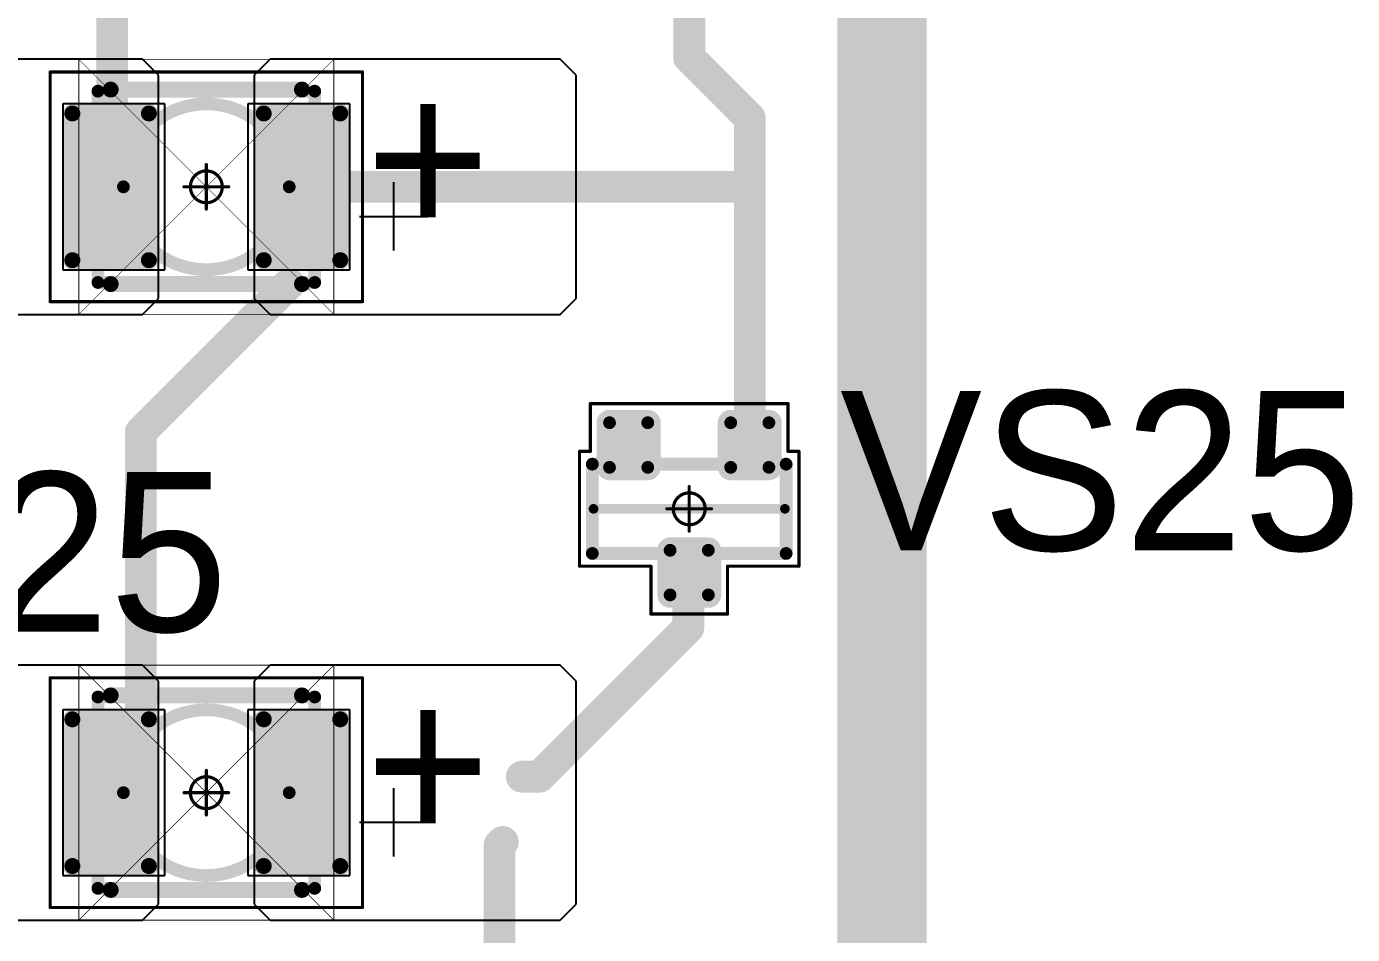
# Model space of a CAD drawing. Header units: millimetres. Extents: x 0 to 273, y 0 to 149.
# Drawn here: x 91.18 to 111.98, y 61.28 to 75.51 of the extents above; entities that cross this region are included whole.
import ezdxf

# ---------------------------------------------------------------- set-up
doc = ezdxf.new("R2010")
doc.units = ezdxf.units.MM
for name, color, linetype in [('Mechanical13', 56, 'Continuous'), ('Mechanical15', 56, 'Continuous'), ('Mechanical2', 216, 'Continuous'), ('TopLayer', 1, 'Continuous'), ('TopOverlay', 2, 'Continuous'), ('TopPaste', 8, 'Continuous'), ('TopSolder', 216, 'Continuous')]:
    doc.layers.add(name, color=color, linetype=linetype)

# ---------------------------------------------------------------- blocks, each defined once
blk = doc.blocks.new('SOT23_45')
at = {"layer": 'Mechanical13', "const_width": 0.2}
for points in [[(-0.7, -1.52), (-0.7, 1.52)], [(0.7, 1.52), (-0.7, 1.52)], [(0.7, -1.52), (0.7, 1.52)], [(0.7, -1.52), (-0.7, -1.52)]]:
    blk.add_lwpolyline(points, dxfattribs=at)
at = {"layer": 'Mechanical13', "const_width": 0.1}
for points in [[(-0.75, 1.52, 1), (-0.65, 1.52, 1)], [(-0.75, 1.52, 1), (-0.65, 1.52, 1)], [(0.65, 1.52, 1), (0.75, 1.52, 1)], [(0.65, 1.52, 1), (0.75, 1.52, 1)], [(-0.75, -1.52, 1), (-0.65, -1.52, 1)], [(-0.75, -1.52, 1), (-0.65, -1.52, 1)], [(0.65, -1.52, 1), (0.75, -1.52, 1)], [(0.65, -1.52, 1), (0.75, -1.52, 1)]]:
    blk.add_lwpolyline(points, format="xyb", close=True, dxfattribs=at)
at = {"layer": 'Mechanical15', "const_width": 0.05}
for points in [[(0.9, 1.72), (-0.9, 1.72)], [(-0.9, 1.55), (-0.9, 1.72)], [(0.9, 0.6), (0.9, 1.72)], [(-0.9, 1.55), (-1.65, 1.55)], [(-1.65, -1.55), (-1.65, 1.55)], [(1.65, 0.6), (0.9, 0.6)], [(1.65, -0.6), (1.65, 0.6)], [(0, -0.35), (0, 0.35)], [(0.35, 0), (-0.35, 0)], [(0.9, -1.72), (0.9, -0.6)], [(0.9, -0.6), (1.65, -0.6)], [(-0.9, -1.55), (-1.65, -1.55)], [(-0.9, -1.72), (-0.9, -1.55)], [(0.9, -1.72), (-0.9, -1.72)]]:
    blk.add_lwpolyline(points, dxfattribs=at)
at = {"layer": 'Mechanical15'}
for points, const_width in [([(-0.913, 1.72, 1), (-0.888, 1.72, 1)], 0.025), ([(-0.913, 1.72, 1), (-0.888, 1.72, 1)], 0.025), ([(0.888, 1.72, 1), (0.913, 1.72, 1)], 0.025), ([(0.888, 1.72, 1), (0.913, 1.72, 1)], 0.025), ([(-1.662, 1.55, 1), (-1.637, 1.55, 1)], 0.025), ([(-1.662, 1.55, 1), (-1.637, 1.55, 1)], 0.025), ([(-0.913, 1.55, 1), (-0.888, 1.55, 1)], 0.025), ([(-0.913, 1.55, 1), (-0.888, 1.55, 1)], 0.025), ([(0.888, 0.6, 1), (0.913, 0.6, 1)], 0.025), ([(0.888, 0.6, 1), (0.913, 0.6, 1)], 0.025), ([(1.637, 0.6, 1), (1.662, 0.6, 1)], 0.025), ([(1.637, 0.6, 1), (1.662, 0.6, 1)], 0.025), ([(0.25, 0, 1), (-0.25, 0, 1)], 0.05), ([(-0.012, 0.35, 1), (0.012, 0.35, 1)], 0.025), ([(-0.362, 0, 1), (-0.337, 0, 1)], 0.025), ([(-0.262, 0, 1), (-0.238, 0, 1)], 0.025), ([(0.238, 0, 1), (0.262, 0, 1)], 0.025), ([(0.337, 0, 1), (0.362, 0, 1)], 0.025), ([(-0.012, -0.35, 1), (0.012, -0.35, 1)], 0.025), ([(0.888, -0.6, 1), (0.913, -0.6, 1)], 0.025), ([(0.888, -0.6, 1), (0.913, -0.6, 1)], 0.025), ([(1.637, -0.6, 1), (1.662, -0.6, 1)], 0.025), ([(1.637, -0.6, 1), (1.662, -0.6, 1)], 0.025), ([(-1.662, -1.55, 1), (-1.637, -1.55, 1)], 0.025), ([(-1.662, -1.55, 1), (-1.637, -1.55, 1)], 0.025), ([(-0.913, -1.55, 1), (-0.888, -1.55, 1)], 0.025), ([(-0.913, -1.55, 1), (-0.888, -1.55, 1)], 0.025), ([(-0.913, -1.72, 1), (-0.888, -1.72, 1)], 0.025), ([(-0.913, -1.72, 1), (-0.888, -1.72, 1)], 0.025), ([(0.888, -1.72, 1), (0.913, -1.72, 1)], 0.025), ([(0.888, -1.72, 1), (0.913, -1.72, 1)], 0.025)]:
    blk.add_lwpolyline(points, format="xyb", close=True, dxfattribs=dict(at, const_width=const_width))
at = {"layer": 'TopLayer', "const_width": 0.1}
for points in [[(-1.4, 1.25, 1), (-1.3, 1.25, 1)], [(-0.7, 1.25, 1), (-0.6, 1.25, 1)], [(-1.4, 0.65, 1), (-1.3, 0.65, 1)], [(-0.7, 0.65, 1), (-0.6, 0.65, 1)], [(0.6, 0.3, 1), (0.7, 0.3, 1)], [(1.3, 0.3, 1), (1.4, 0.3, 1)], [(0.6, -0.3, 1), (0.7, -0.3, 1)], [(1.3, -0.3, 1), (1.4, -0.3, 1)], [(-1.4, -0.65, 1), (-1.3, -0.65, 1)], [(-0.7, -0.65, 1), (-0.6, -0.65, 1)], [(-1.4, -1.25, 1), (-1.3, -1.25, 1)], [(-0.7, -1.25, 1), (-0.6, -1.25, 1)]]:
    blk.add_lwpolyline(points, format="xyb", close=True, dxfattribs=at)
at = {"layer": 'TopLayer'}
for points in [[(-1.45, 1.25), (-1.45, 0.65), (-0.55, 1.25), (-0.55, 0.65)], [(-1.35, 1.35), (-1.35, 0.55), (-0.65, 1.35), (-0.65, 0.55)], [(0.55, 0.3), (0.55, -0.3), (1.45, 0.3), (1.45, -0.3)], [(0.65, 0.4), (0.65, -0.4), (1.35, 0.4), (1.35, -0.4)], [(-1.35, -0.55), (-1.35, -1.35), (-0.65, -0.55), (-0.65, -1.35)], [(-1.45, -0.65), (-1.45, -1.25), (-0.55, -0.65), (-0.55, -1.25)]]:
    blk.add_solid(points, dxfattribs=at)
at = {"layer": 'TopOverlay', "const_width": 0.15}
blk.add_lwpolyline([(0, -1.5), (0, 1.5)], dxfattribs=at)
at = {"layer": 'TopOverlay', "const_width": 0.075}
for points in [[(-0.038, 1.5, 1), (0.038, 1.5, 1)], [(-0.038, -1.5, 1), (0.038, -1.5, 1)]]:
    blk.add_lwpolyline(points, format="xyb", close=True, dxfattribs=at)
at = {"layer": 'TopPaste', "const_width": 0.075}
for points in [[(-1.387, 1.25, 1), (-1.313, 1.25, 1)], [(-0.687, 1.25, 1), (-0.613, 1.25, 1)], [(-1.387, 0.65, 1), (-1.313, 0.65, 1)], [(-0.687, 0.65, 1), (-0.613, 0.65, 1)], [(0.613, 0.3, 1), (0.687, 0.3, 1)], [(1.313, 0.3, 1), (1.387, 0.3, 1)], [(0.613, -0.3, 1), (0.687, -0.3, 1)], [(1.313, -0.3, 1), (1.387, -0.3, 1)], [(-1.387, -0.65, 1), (-1.313, -0.65, 1)], [(-0.687, -0.65, 1), (-0.613, -0.65, 1)], [(-1.387, -1.25, 1), (-1.313, -1.25, 1)], [(-0.687, -1.25, 1), (-0.613, -1.25, 1)]]:
    blk.add_lwpolyline(points, format="xyb", close=True, dxfattribs=at)
at = {"layer": 'TopPaste'}
for points in [[(-1.425, 1.25), (-1.425, 0.65), (-0.575, 1.25), (-0.575, 0.65)], [(-1.35, 1.325), (-1.35, 0.575), (-0.65, 1.325), (-0.65, 0.575)], [(0.575, 0.3), (0.575, -0.3), (1.425, 0.3), (1.425, -0.3)], [(0.65, 0.375), (0.65, -0.375), (1.35, 0.375), (1.35, -0.375)], [(-1.35, -0.575), (-1.35, -1.325), (-0.65, -0.575), (-0.65, -1.325)], [(-1.425, -0.65), (-1.425, -1.25), (-0.575, -0.65), (-0.575, -1.25)]]:
    blk.add_solid(points, dxfattribs=at)
at = {"layer": 'TopSolder', "const_width": 0.202}
for points in [[(-1.451, 1.25, 1), (-1.249, 1.25, 1)], [(-0.751, 1.25, 1), (-0.549, 1.25, 1)], [(-1.451, 0.65, 1), (-1.249, 0.65, 1)], [(-0.751, 0.65, 1), (-0.549, 0.65, 1)], [(0.549, 0.3, 1), (0.751, 0.3, 1)], [(1.249, 0.3, 1), (1.451, 0.3, 1)], [(0.549, -0.3, 1), (0.751, -0.3, 1)], [(1.249, -0.3, 1), (1.451, -0.3, 1)], [(-1.451, -0.65, 1), (-1.249, -0.65, 1)], [(-0.751, -0.65, 1), (-0.549, -0.65, 1)], [(-1.451, -1.25, 1), (-1.249, -1.25, 1)], [(-0.751, -1.25, 1), (-0.549, -1.25, 1)]]:
    blk.add_lwpolyline(points, format="xyb", close=True, dxfattribs=at)
at = {"layer": 'TopSolder'}
for points in [[(-1.552, 1.25), (-1.552, 0.65), (-0.448, 1.25), (-0.448, 0.65)], [(-1.35, 1.452), (-1.35, 0.448), (-0.65, 1.452), (-0.65, 0.448)], [(0.65, 0.502), (0.65, -0.502), (1.35, 0.502), (1.35, -0.502)], [(0.448, 0.3), (0.448, -0.3), (1.552, 0.3), (1.552, -0.3)], [(-1.35, -0.448), (-1.35, -1.452), (-0.65, -0.448), (-0.65, -1.452)], [(-1.552, -0.65), (-1.552, -1.25), (-0.448, -0.65), (-0.448, -1.25)]]:
    blk.add_solid(points, dxfattribs=at)
blk = doc.blocks.new('T66G_129')
at = {"layer": 'Mechanical13'}
for p, q in [((2.936, 0.071), (2.936, -1)), ((2.4, -0.464), (3.471, -0.464))]:
    blk.add_line(p, q, dxfattribs=at)
at = {"layer": 'Mechanical13', "const_width": 0.2}
for points in [[(-1.7, -1.5), (-1.7, 1.5)], [(-1.7, 1.5), (1.7, 1.5)], [(1.7, -1.5), (1.7, 1.5)], [(-1.7, -1.5), (1.7, -1.5)]]:
    blk.add_lwpolyline(points, dxfattribs=at)
at = {"layer": 'Mechanical13'}
for points, const_width in [([(-1.75, 1.5, 1), (-1.65, 1.5, 1)], 0.1), ([(-1.75, 1.5, 1), (-1.65, 1.5, 1)], 0.1), ([(1.65, 1.5, 1), (1.75, 1.5, 1)], 0.1), ([(1.65, 1.5, 1), (1.75, 1.5, 1)], 0.1), ([(1.3, 0, 1), (-1.3, 0, 1)], 0.2), ([(-1.35, 0, 1), (-1.25, 0, 1)], 0.1), ([(1.25, 0, 1), (1.35, 0, 1)], 0.1), ([(-1.75, -1.5, 1), (-1.65, -1.5, 1)], 0.1), ([(-1.75, -1.5, 1), (-1.65, -1.5, 1)], 0.1), ([(1.65, -1.5, 1), (1.75, -1.5, 1)], 0.1), ([(1.65, -1.5, 1), (1.75, -1.5, 1)], 0.1)]:
    blk.add_lwpolyline(points, format="xyb", close=True, dxfattribs=dict(at, const_width=const_width))
at = {"layer": 'Mechanical15', "const_width": 0.05}
for points in [[(-2.45, 1.8), (2.45, 1.8)], [(-2.45, -1.8), (-2.45, 1.8)], [(2.45, -1.8), (2.45, 1.8)], [(0, -0.35), (0, 0.35)], [(-0.35, 0), (0.35, 0)], [(-2.45, -1.8), (2.45, -1.8)]]:
    blk.add_lwpolyline(points, dxfattribs=at)
at = {"layer": 'Mechanical15'}
for points, const_width in [([(-2.462, 1.8, 1), (-2.438, 1.8, 1)], 0.025), ([(-2.462, 1.8, 1), (-2.438, 1.8, 1)], 0.025), ([(2.438, 1.8, 1), (2.462, 1.8, 1)], 0.025), ([(2.438, 1.8, 1), (2.462, 1.8, 1)], 0.025), ([(0.25, 0, 1), (-0.25, 0, 1)], 0.05), ([(-0.012, 0.35, 1), (0.012, 0.35, 1)], 0.025), ([(-0.362, 0, 1), (-0.337, 0, 1)], 0.025), ([(-0.262, 0, 1), (-0.238, 0, 1)], 0.025), ([(0.238, 0, 1), (0.262, 0, 1)], 0.025), ([(0.337, 0, 1), (0.362, 0, 1)], 0.025), ([(-0.012, -0.35, 1), (0.012, -0.35, 1)], 0.025), ([(-2.462, -1.8, 1), (-2.438, -1.8, 1)], 0.025), ([(-2.462, -1.8, 1), (-2.438, -1.8, 1)], 0.025), ([(2.438, -1.8, 1), (2.462, -1.8, 1)], 0.025), ([(2.438, -1.8, 1), (2.462, -1.8, 1)], 0.025)]:
    blk.add_lwpolyline(points, format="xyb", close=True, dxfattribs=dict(at, const_width=const_width))
at = {"layer": 'TopLayer'}
for p, q in [((-5.55, 2), (-5.8, 1.75)), ((-1, 2), (-5.55, 2)), ((-0.75, 1.75), (-1, 2)), ((1, 2), (0.75, 1.75)), ((5.55, 2), (1, 2)), ((5.8, 1.75), (5.55, 2)), ((-5.8, 1.75), (-5.8, -1.75)), ((-0.75, -1.75), (-0.75, 1.75)), ((0.75, 1.75), (0.75, -1.75)), ((5.8, -1.75), (5.8, 1.75)), ((-5.8, -1.75), (-5.55, -2)), ((-1, -2), (-0.75, -1.75)), ((0.75, -1.75), (1, -2)), ((5.55, -2), (5.8, -1.75)), ((-5.55, -2), (-1, -2)), ((1, -2), (5.55, -2))]:
    blk.add_line(p, q, dxfattribs=at)
at = {"layer": 'TopLayer', "const_width": 0.15}
for points in [[(-2.175, 1.15, 1), (-2.025, 1.15, 1)], [(-0.975, 1.15, 1), (-0.825, 1.15, 1)], [(0.825, 1.15, 1), (0.975, 1.15, 1)], [(2.025, 1.15, 1), (2.175, 1.15, 1)], [(-2.175, -1.15, 1), (-2.025, -1.15, 1)], [(-0.975, -1.15, 1), (-0.825, -1.15, 1)], [(0.825, -1.15, 1), (0.975, -1.15, 1)], [(2.025, -1.15, 1), (2.175, -1.15, 1)]]:
    blk.add_lwpolyline(points, format="xyb", close=True, dxfattribs=at)
at = {"layer": 'TopLayer'}
for points in [[(-0.9, 1.3), (-2.1, 1.3), (-0.9, -1.3), (-2.1, -1.3)], [(2.1, 1.3), (0.9, 1.3), (2.1, -1.3), (0.9, -1.3)], [(-0.75, 1.15), (-2.25, 1.15), (-0.75, -1.15), (-2.25, -1.15)], [(2.25, 1.15), (0.75, 1.15), (2.25, -1.15), (0.75, -1.15)]]:
    blk.add_solid(points, dxfattribs=at)
at = {"layer": 'TopOverlay', "const_width": 0.25}
for points in [[(-1.5, 1.525), (1.5, 1.525)], [(-1.5, -1.525), (1.5, -1.525)]]:
    blk.add_lwpolyline(points, dxfattribs=at)
at = {"layer": 'TopOverlay', "const_width": 0.125}
for points in [[(-1.562, 1.525, 1), (-1.438, 1.525, 1)], [(1.438, 1.525, 1), (1.562, 1.525, 1)], [(-1.562, -1.525, 1), (-1.438, -1.525, 1)], [(1.438, -1.525, 1), (1.562, -1.525, 1)]]:
    blk.add_lwpolyline(points, format="xyb", close=True, dxfattribs=at)
at = {"layer": 'TopPaste', "const_width": 0.125}
for points in [[(-2.163, 1.15, 1), (-2.038, 1.15, 1)], [(-0.963, 1.15, 1), (-0.838, 1.15, 1)], [(0.838, 1.15, 1), (0.963, 1.15, 1)], [(2.038, 1.15, 1), (2.163, 1.15, 1)], [(-2.163, -1.15, 1), (-2.038, -1.15, 1)], [(-0.963, -1.15, 1), (-0.838, -1.15, 1)], [(0.838, -1.15, 1), (0.963, -1.15, 1)], [(2.038, -1.15, 1), (2.163, -1.15, 1)]]:
    blk.add_lwpolyline(points, format="xyb", close=True, dxfattribs=at)
at = {"layer": 'TopPaste'}
for points in [[(-0.9, 1.275), (-2.1, 1.275), (-0.9, -1.275), (-2.1, -1.275)], [(2.1, 1.275), (0.9, 1.275), (2.1, -1.275), (0.9, -1.275)], [(-0.775, 1.15), (-2.225, 1.15), (-0.775, -1.15), (-2.225, -1.15)], [(2.225, 1.15), (0.775, 1.15), (2.225, -1.15), (0.775, -1.15)]]:
    blk.add_solid(points, dxfattribs=at)
at = {"layer": 'TopSolder'}
for p, q in [((-2.25, 1.3), (-2.25, -1.3)), ((-0.65, 1.3), (-2.25, 1.3)), ((-0.65, -1.3), (-0.65, 1.3)), ((0.65, 1.3), (0.65, -1.3)), ((2.25, 1.3), (0.65, 1.3)), ((2.25, -1.3), (2.25, 1.3)), ((-2.25, -1.3), (-0.65, -1.3)), ((0.65, -1.3), (2.25, -1.3))]:
    blk.add_line(p, q, dxfattribs=at)
at = {"layer": 'TopOverlay'}
blk.add_text('+', height=2.5, dxfattribs=at).set_placement((2.5, -0.8))
blk = doc.blocks.new('T66G_130')
at = {"layer": 'Mechanical13'}
for p, q in [((2.936, 0.071), (2.936, -1)), ((2.4, -0.464), (3.471, -0.464))]:
    blk.add_line(p, q, dxfattribs=at)
at = {"layer": 'Mechanical13', "const_width": 0.2}
for points in [[(-1.7, 1.5), (1.7, 1.5)], [(-1.7, -1.5), (-1.7, 1.5)], [(1.7, -1.5), (1.7, 1.5)], [(-1.7, -1.5), (1.7, -1.5)]]:
    blk.add_lwpolyline(points, dxfattribs=at)
at = {"layer": 'Mechanical13'}
for points, const_width in [([(-1.75, 1.5, 1), (-1.65, 1.5, 1)], 0.1), ([(-1.75, 1.5, 1), (-1.65, 1.5, 1)], 0.1), ([(1.65, 1.5, 1), (1.75, 1.5, 1)], 0.1), ([(1.65, 1.5, 1), (1.75, 1.5, 1)], 0.1), ([(1.3, 0, 1), (-1.3, 0, 1)], 0.2), ([(-1.35, 0, 1), (-1.25, 0, 1)], 0.1), ([(1.25, 0, 1), (1.35, 0, 1)], 0.1), ([(-1.75, -1.5, 1), (-1.65, -1.5, 1)], 0.1), ([(-1.75, -1.5, 1), (-1.65, -1.5, 1)], 0.1), ([(1.65, -1.5, 1), (1.75, -1.5, 1)], 0.1), ([(1.65, -1.5, 1), (1.75, -1.5, 1)], 0.1)]:
    blk.add_lwpolyline(points, format="xyb", close=True, dxfattribs=dict(at, const_width=const_width))
at = {"layer": 'Mechanical15', "const_width": 0.05}
for points in [[(-2.45, -1.8), (-2.45, 1.8)], [(-2.45, 1.8), (2.45, 1.8)], [(2.45, -1.8), (2.45, 1.8)], [(0, -0.35), (0, 0.35)], [(-0.35, 0), (0.35, 0)], [(-2.45, -1.8), (2.45, -1.8)]]:
    blk.add_lwpolyline(points, dxfattribs=at)
at = {"layer": 'Mechanical15'}
for points, const_width in [([(-2.462, 1.8, 1), (-2.438, 1.8, 1)], 0.025), ([(-2.462, 1.8, 1), (-2.438, 1.8, 1)], 0.025), ([(2.438, 1.8, 1), (2.462, 1.8, 1)], 0.025), ([(2.438, 1.8, 1), (2.462, 1.8, 1)], 0.025), ([(0.25, 0, 1), (-0.25, 0, 1)], 0.05), ([(-0.012, 0.35, 1), (0.012, 0.35, 1)], 0.025), ([(-0.362, 0, 1), (-0.337, 0, 1)], 0.025), ([(-0.262, 0, 1), (-0.238, 0, 1)], 0.025), ([(0.238, 0, 1), (0.262, 0, 1)], 0.025), ([(0.337, 0, 1), (0.362, 0, 1)], 0.025), ([(-0.012, -0.35, 1), (0.012, -0.35, 1)], 0.025), ([(-2.462, -1.8, 1), (-2.438, -1.8, 1)], 0.025), ([(-2.462, -1.8, 1), (-2.438, -1.8, 1)], 0.025), ([(2.438, -1.8, 1), (2.462, -1.8, 1)], 0.025), ([(2.438, -1.8, 1), (2.462, -1.8, 1)], 0.025)]:
    blk.add_lwpolyline(points, format="xyb", close=True, dxfattribs=dict(at, const_width=const_width))
at = {"layer": 'TopLayer'}
for p, q in [((-5.55, 2), (-5.8, 1.75)), ((-1, 2), (-5.55, 2)), ((-0.75, 1.75), (-1, 2)), ((1, 2), (0.75, 1.75)), ((5.55, 2), (1, 2)), ((5.8, 1.75), (5.55, 2)), ((-5.8, 1.75), (-5.8, -1.75)), ((-0.75, -1.75), (-0.75, 1.75)), ((0.75, 1.75), (0.75, -1.75)), ((5.8, -1.75), (5.8, 1.75)), ((-5.8, -1.75), (-5.55, -2)), ((-1, -2), (-0.75, -1.75)), ((0.75, -1.75), (1, -2)), ((5.55, -2), (5.8, -1.75)), ((-5.55, -2), (-1, -2)), ((1, -2), (5.55, -2))]:
    blk.add_line(p, q, dxfattribs=at)
at = {"layer": 'TopLayer', "const_width": 0.15}
for points in [[(-2.175, 1.15, 1), (-2.025, 1.15, 1)], [(-0.975, 1.15, 1), (-0.825, 1.15, 1)], [(0.825, 1.15, 1), (0.975, 1.15, 1)], [(2.025, 1.15, 1), (2.175, 1.15, 1)], [(-2.175, -1.15, 1), (-2.025, -1.15, 1)], [(-0.975, -1.15, 1), (-0.825, -1.15, 1)], [(0.825, -1.15, 1), (0.975, -1.15, 1)], [(2.025, -1.15, 1), (2.175, -1.15, 1)]]:
    blk.add_lwpolyline(points, format="xyb", close=True, dxfattribs=at)
at = {"layer": 'TopLayer'}
for points in [[(-0.9, 1.3), (-2.1, 1.3), (-0.9, -1.3), (-2.1, -1.3)], [(2.1, 1.3), (0.9, 1.3), (2.1, -1.3), (0.9, -1.3)], [(-0.75, 1.15), (-2.25, 1.15), (-0.75, -1.15), (-2.25, -1.15)], [(2.25, 1.15), (0.75, 1.15), (2.25, -1.15), (0.75, -1.15)]]:
    blk.add_solid(points, dxfattribs=at)
at = {"layer": 'TopOverlay', "const_width": 0.25}
for points in [[(-1.5, 1.525), (1.5, 1.525)], [(-1.5, -1.525), (1.5, -1.525)]]:
    blk.add_lwpolyline(points, dxfattribs=at)
at = {"layer": 'TopOverlay', "const_width": 0.125}
for points in [[(-1.562, 1.525, 1), (-1.438, 1.525, 1)], [(1.438, 1.525, 1), (1.562, 1.525, 1)], [(-1.562, -1.525, 1), (-1.438, -1.525, 1)], [(1.438, -1.525, 1), (1.562, -1.525, 1)]]:
    blk.add_lwpolyline(points, format="xyb", close=True, dxfattribs=at)
at = {"layer": 'TopPaste', "const_width": 0.125}
for points in [[(-2.163, 1.15, 1), (-2.038, 1.15, 1)], [(-0.963, 1.15, 1), (-0.838, 1.15, 1)], [(0.838, 1.15, 1), (0.963, 1.15, 1)], [(2.038, 1.15, 1), (2.163, 1.15, 1)], [(-2.163, -1.15, 1), (-2.038, -1.15, 1)], [(-0.963, -1.15, 1), (-0.838, -1.15, 1)], [(0.838, -1.15, 1), (0.963, -1.15, 1)], [(2.038, -1.15, 1), (2.163, -1.15, 1)]]:
    blk.add_lwpolyline(points, format="xyb", close=True, dxfattribs=at)
at = {"layer": 'TopPaste'}
for points in [[(-0.9, 1.275), (-2.1, 1.275), (-0.9, -1.275), (-2.1, -1.275)], [(2.1, 1.275), (0.9, 1.275), (2.1, -1.275), (0.9, -1.275)], [(-0.775, 1.15), (-2.225, 1.15), (-0.775, -1.15), (-2.225, -1.15)], [(2.225, 1.15), (0.775, 1.15), (2.225, -1.15), (0.775, -1.15)]]:
    blk.add_solid(points, dxfattribs=at)
at = {"layer": 'TopSolder'}
for p, q in [((-2.25, 1.3), (-2.25, -1.3)), ((-0.65, 1.3), (-2.25, 1.3)), ((-0.65, -1.3), (-0.65, 1.3)), ((0.65, 1.3), (0.65, -1.3)), ((2.25, 1.3), (0.65, 1.3)), ((2.25, -1.3), (2.25, 1.3)), ((-2.25, -1.3), (-0.65, -1.3)), ((0.65, -1.3), (2.25, -1.3))]:
    blk.add_line(p, q, dxfattribs=at)
at = {"layer": 'TopOverlay'}
blk.add_text('+', height=2.5, dxfattribs=at).set_placement((2.5, -0.8))

msp = doc.modelspace()

# ---------------------------------------------------------------- linework, layer by layer
at = {"layer": 'Mechanical2'}
for points, const_width in [([(92.002, 70.999), (92.002, 74.999)], 0.0127), ([(92.002, 74.999), (96.002, 74.999)], 0.0127), ([(92.002, 74.999), (96.002, 70.999)], 0.01), ([(92.002, 70.999), (96.002, 74.999)], 0.01), ([(96.002, 70.999), (96.002, 74.999)], 0.0127), ([(92.002, 70.999), (96.002, 70.999)], 0.0127), ([(92.002, 61.499), (92.002, 65.499)], 0.0127), ([(92.002, 65.499), (96.002, 65.499)], 0.0127), ([(92.002, 65.499), (96.002, 61.499)], 0.01), ([(92.002, 61.499), (96.002, 65.499)], 0.01), ([(96.002, 61.499), (96.002, 65.499)], 0.0127), ([(92.002, 61.499), (96.002, 61.499)], 0.0127)]:
    msp.add_lwpolyline(points, dxfattribs=dict(at, const_width=const_width))
for points, const_width in [([(91.999, 74.999, 1), (92.005, 74.999, 1)], 0.00635), ([(91.999, 74.999, 1), (92.005, 74.999, 1)], 0.00635), ([(91.999, 74.999, 1), (92.004, 74.999, 1)], 0.005), ([(95.999, 74.999, 1), (96.005, 74.999, 1)], 0.00635), ([(95.999, 74.999, 1), (96.005, 74.999, 1)], 0.00635), ([(95.999, 74.999, 1), (96.004, 74.999, 1)], 0.005), ([(91.999, 70.999, 1), (92.005, 70.999, 1)], 0.00635), ([(91.999, 70.999, 1), (92.005, 70.999, 1)], 0.00635), ([(91.999, 70.999, 1), (92.004, 70.999, 1)], 0.005), ([(95.999, 70.999, 1), (96.005, 70.999, 1)], 0.00635), ([(95.999, 70.999, 1), (96.005, 70.999, 1)], 0.00635), ([(95.999, 70.999, 1), (96.004, 70.999, 1)], 0.005), ([(91.999, 65.499, 1), (92.005, 65.499, 1)], 0.00635), ([(91.999, 65.499, 1), (92.005, 65.499, 1)], 0.00635), ([(91.999, 65.499, 1), (92.004, 65.499, 1)], 0.005), ([(95.999, 65.499, 1), (96.005, 65.499, 1)], 0.00635), ([(95.999, 65.499, 1), (96.005, 65.499, 1)], 0.00635), ([(95.999, 65.499, 1), (96.004, 65.499, 1)], 0.005), ([(91.999, 61.499, 1), (92.005, 61.499, 1)], 0.00635), ([(91.999, 61.499, 1), (92.005, 61.499, 1)], 0.00635), ([(91.999, 61.499, 1), (92.004, 61.499, 1)], 0.005), ([(95.999, 61.499, 1), (96.005, 61.499, 1)], 0.00635), ([(95.999, 61.499, 1), (96.005, 61.499, 1)], 0.00635), ([(95.999, 61.499, 1), (96.004, 61.499, 1)], 0.005)]:
    msp.add_lwpolyline(points, format="xyb", close=True, dxfattribs=dict(at, const_width=const_width))
at = {"layer": 'TopLayer'}
for points, const_width in [([(104.6, 59.425), (104.6, 83.725)], 1.4), ([(92.525, 72.825), (92.525, 78.8)], 0.5), ([(101.575, 75.025), (101.575, 76.425)], 0.5), ([(101.575, 75.025), (102.525, 74.075)], 0.5), ([(102.525, 68.95), (102.525, 74.075)], 0.5), ([(92.502, 72.848), (92.502, 72.999)], 0.5), ([(95.502, 72.999), (102.4, 72.999)], 0.5), ([(92.502, 72.848), (92.525, 72.825)], 0.5), ([(92.975, 69.15), (95.3, 71.475)], 0.5), ([(92.975, 63.972), (92.975, 69.15)], 0.5), ([(101.575, 66.764), (101.575, 66.95)], 0.5), ([(101.562, 66.75), (101.575, 66.764)], 0.5), ([(101.562, 66.086), (101.562, 66.75)], 0.5), ([(99.225, 63.75), (101.562, 66.086)], 0.5), ([(92.502, 63.499), (92.975, 63.972)], 0.5), ([(98.95, 63.75), (99.225, 63.75)], 0.5), ([(98.6, 62.675), (98.65, 62.725)], 0.5), ([(98.6, 59.45), (98.6, 62.675)], 0.5)]:
    msp.add_lwpolyline(points, dxfattribs=dict(at, const_width=const_width))
at = {"layer": 'TopLayer', "const_width": 0.25}
for points in [[(101.45, 75.025, 1), (101.7, 75.025, 1)], [(101.45, 75.025, 1), (101.7, 75.025, 1)], [(102.4, 74.075, 1), (102.65, 74.075, 1)], [(102.4, 74.075, 1), (102.65, 74.075, 1)], [(92.377, 72.999, 1), (92.627, 72.999, 1)], [(95.377, 72.999, 1), (95.627, 72.999, 1)], [(102.275, 72.999, 1), (102.525, 72.999, 1)], [(92.377, 72.848, 1), (92.627, 72.848, 1)], [(92.377, 72.848, 1), (92.627, 72.848, 1)], [(92.4, 72.825, 1), (92.65, 72.825, 1)], [(92.4, 72.825, 1), (92.65, 72.825, 1)], [(95.175, 71.475, 1), (95.425, 71.475, 1)], [(92.85, 69.15, 1), (93.1, 69.15, 1)], [(92.85, 69.15, 1), (93.1, 69.15, 1)], [(102.4, 68.95, 1), (102.65, 68.95, 1)], [(101.45, 66.95, 1), (101.7, 66.95, 1)], [(101.437, 66.75, 1), (101.686, 66.75, 1)], [(101.437, 66.75, 1), (101.686, 66.75, 1)], [(101.45, 66.764, 1), (101.7, 66.764, 1)], [(101.45, 66.764, 1), (101.7, 66.764, 1)], [(101.437, 66.086, 1), (101.686, 66.086, 1)], [(101.437, 66.086, 1), (101.686, 66.086, 1)], [(92.85, 63.972, 1), (93.1, 63.972, 1)], [(92.85, 63.972, 1), (93.1, 63.972, 1)], [(98.825, 63.75, 1), (99.075, 63.75, 1)], [(99.1, 63.75, 1), (99.35, 63.75, 1)], [(99.1, 63.75, 1), (99.35, 63.75, 1)], [(92.377, 63.499, 1), (92.627, 63.499, 1)], [(98.475, 62.675, 1), (98.725, 62.675, 1)], [(98.475, 62.675, 1), (98.725, 62.675, 1)], [(98.525, 62.725, 1), (98.775, 62.725, 1)]]:
    msp.add_lwpolyline(points, format="xyb", close=True, dxfattribs=at)

# ---------------------------------------------------------------- block references
for name, p, rotation in [('T66G_129', (94.002, 72.999), 360), ('SOT23_45', (101.575, 67.95), 270), ('T66G_130', (94.002, 63.499), 360)]:
    msp.add_blockref(name, p, dxfattribs=dict(rotation=rotation))

# ---------------------------------------------------------------- texts
at = {"layer": 'TopOverlay'}
for s, p in [('VS25', (103.939, 67.299)), ('D25', (88.21, 66.025))]:
    msp.add_text(s, height=2.5, dxfattribs=at).set_placement(p)

doc.saveas('drawing.dxf')
